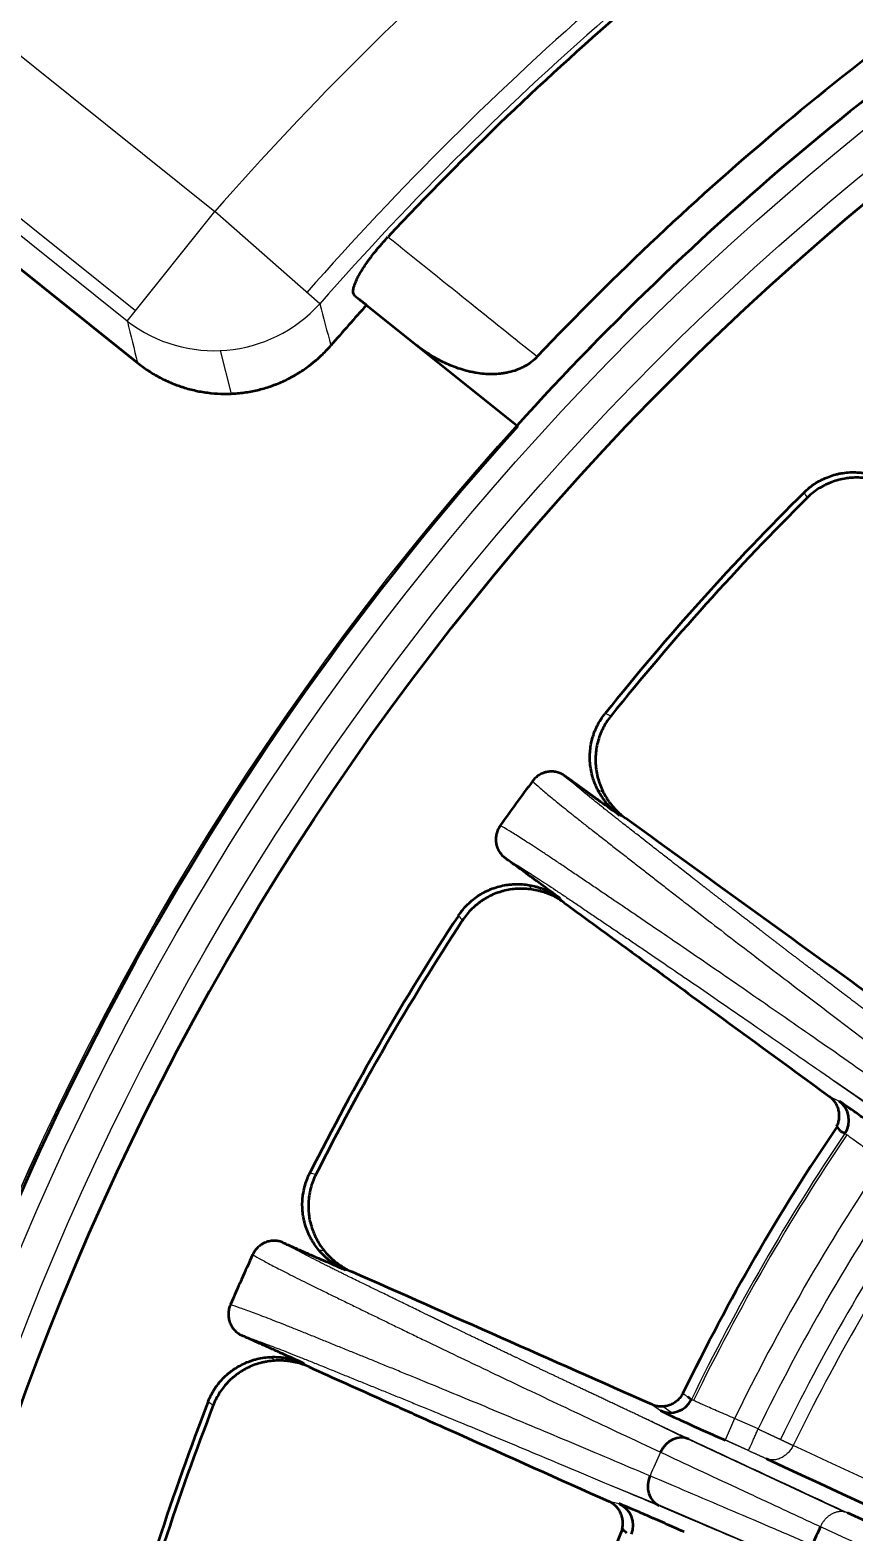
# Model space of a CAD drawing. Header units: millimetres. Extents: x 261 to 3841, y 268 to 4746.
# Drawn here: x 359.02 to 376.55, y 493.58 to 525.5 of the extents above; entities that cross this region are included whole.
import ezdxf
from ezdxf.lldxf.tags import DXFTag

# ---------------------------------------------------------------- set-up
doc = ezdxf.new("R2010")
doc.units = ezdxf.units.MM
doc.layers.add('20', color=7, linetype='Continuous', true_color=0xffffff)
doc.layers.add('dim', color=82, linetype='Continuous', lineweight=5)
doc.styles.add('TXT', font='txt.shx', dxfattribs={"bigfont": 'gbcbig.shx'})
tags = doc.linetypes.add('DASHED', pattern=[25.72, 12.86, -12.86]).pattern_tags.tags
tags[6:7] = [DXFTag(74, 4), DXFTag(75, 0), DXFTag(340, '0'), DXFTag(46, 0.0), DXFTag(50, 0.0), DXFTag(44, 0.0), DXFTag(45, 0.0)]
tags[4:5] = [DXFTag(74, 4), DXFTag(75, 0), DXFTag(340, '0'), DXFTag(46, 0.0), DXFTag(50, 0.0), DXFTag(44, 0.0), DXFTag(45, 0.0)]
doc.dimstyles.new('2-2', dxfattribs={"dimscale": 2, "dimtxt": 2.5, "dimasz": 2, "dimexe": 0.5, "dimexo": 0.5, "dimgap": 0.66, "dimtad": 0, "dimzin": 9, "dimdsep": 46, "dimtxsty": 'TXT', "dimblk": 'CLOSEDBLANK', "dimcen": 0.1, "dimclrd": 256, "dimclre": 256, "dimclrt": 7, "dimazin": 2, "dimtfac": 1, "dimtofl": 0, "dimtmove": 0, "dimatfit": 0, "dimldrblk": 'CLOSEDBLANK', "dimfxl": 0, "dimlwd": 0, "dimlwe": 0, "dimarcsym": 0})

# ---------------------------------------------------------------- blocks, each defined once
blk = doc.blocks.new('*D32')
at = {"layer": 'DEFPOINTS', "color": 0, "lineweight": 18, "transparency": 16777216}
for p in [(264.609, 628.483), (264.609, 608.346), (414.609, 446.191)]:
    blk.add_point(p, dxfattribs=at)
at = {"layer": 'dim', "lineweight": 0, "transparency": 16777216}
blk.add_line((264.609, 609.346), (264.609, 628.483), dxfattribs=at)
at = {"layer": 'dim', "color": 7, "lineweight": 18, "transparency": 16777216, "insert": (264.609, 634.9), "char_height": 5, "attachment_point": 5, "rotation": 90, "style": 'TXT'}
blk.add_mtext('150', dxfattribs=at)
blk = doc.blocks.new('_ClosedBlank')
at = {"color": 0, "linetype": 'ByBlock', "lineweight": -2}
for p, q in [((-1, 0.1667), (0, 0)), ((-1, 0.1667), (-1, -0.1667)), ((0, 0), (-1, -0.1667))]:
    blk.add_line(p, q, dxfattribs=at)
blk = doc.blocks.new('*D39')
at = {"layer": 'DEFPOINTS', "color": 0, "lineweight": 18, "transparency": 16777216}
for p in [(314.609, 628.483), (314.609, 547.264), (414.609, 446.191)]:
    blk.add_point(p, dxfattribs=at)
at = {"layer": 'dim', "lineweight": 0, "transparency": 16777216}
blk.add_line((314.609, 548.264), (314.609, 628.483), dxfattribs=at)
at = {"layer": 'dim', "color": 7, "lineweight": 18, "transparency": 16777216, "insert": (314.609, 634.483), "char_height": 5, "attachment_point": 5, "rotation": 90, "style": 'TXT'}
blk.add_mtext('100', dxfattribs=at)

msp = doc.modelspace()

# ---------------------------------------------------------------- linework, layer by layer
at = {"layer": '20', "color": 7, "linetype": 'Continuous', "lineweight": 13}
for p, q in [((352.677, 529.857), (362.953, 521.644)), ((361.266, 519.534), (350.99, 527.747)), ((361.09, 519.314), (350.814, 527.526)), ((361.09, 519.314), (362.953, 521.644)), ((365.183, 519.682), (362.953, 521.644)), ((363.066, 518.688), (363.302, 517.77)), ((370.582, 509.484), (370.307, 509.698)), ((371.095, 509.354), (371.215, 509.298)), ((369.622, 507.327), (369.712, 507.23)), ((376.118, 503.169), (376.99, 502.576)), ((376.228, 502.735), (376.036, 502.823)), ((364.622, 499.603), (364.308, 499.755)), ((365.151, 499.582), (365.279, 499.553)), ((364.133, 497.293), (364.241, 497.217)), ((372.258, 496.279), (372.43, 496.157)), ((372.661, 496.111), (372.479, 496.24)), ((372.948, 495.576), (371.999, 496.035)), ((374.008, 495.987), (373.804, 495.528)), ((374.508, 495.764), (374.008, 495.987)), ((372.962, 495.574), (376.342, 494.002)), ((374.306, 495.31), (373.806, 495.533)), ((374.299, 495.307), (373.808, 495.526)), ((371.35, 494.577), (372.326, 494.178)), ((371.548, 494.175), (371.342, 494.221)), ((375.767, 492.71), (372.337, 494.17))]:
    msp.add_line(p, q, dxfattribs=at)
at = {"layer": '20', "color": 7, "linetype": 'Continuous', "lineweight": 35}
for p, q in [((350.034, 527.434), (361.306, 518.426)), ((366.177, 519.654), (369.396, 517.081))]:
    msp.add_line(p, q, dxfattribs=at)
at = {"layer": '20', "color": 7, "linetype": 'DASHED', "lineweight": 13}
for radius in [60.992, 60.991]:
    msp.add_circle((414.609, 476.191), radius, dxfattribs=at)
at = {"layer": '20', "color": 7, "linetype": 'Continuous', "lineweight": 13}
for radius in [60.489, 59.774, 59.271]:
    msp.add_circle((414.609, 476.191), radius, dxfattribs=at)
at = {"layer": '20', "color": 7, "linetype": 'Continuous', "lineweight": 35}
msp.add_circle((414.609, 476.191), 59.271, dxfattribs=at)
at = {"layer": '20', "color": 7, "linetype": 'Continuous', "lineweight": 13}
for radius, start, end in [(68.807, 123.17213, 138.6543), (66.199, 123.17213, 138.6543), (65.836, 123.17213, 138.6543), (46.173, 145.9475, 154.0525), (46.123, 145.9455, 154.0545), (45.17, 145.9934, 154.0066), (44.622, 146.0179, 153.9821), (44.1, 146.0286, 153.9714), (43.799, 146.0338, 153.9662), (46.291, 155.6576, 156.3424)]:
    msp.add_arc((414.609, 476.191), radius, start, end, dxfattribs=at)
at = {"layer": '20', "color": 7, "linetype": 'Continuous', "lineweight": 35}
for radius, start, end in [(65.715, 124.35105, 136.88739), (60.981, 121.13995, 137.8746), (61.659, 123.18455, 136.59679), (65.074, 138.09467, 139.10381), (60.96, 137.8734, 165.07302), (55.582, 134.7401, 141.2599), (55.453, 134.774, 141.226), (55.927, 143.4049, 144.5952), (55.582, 146.7401, 153.2599), (55.453, 146.774, 153.226), (46.395, 145.9073, 154.0075), (55.927, 155.4047, 156.5951), (55.582, 158.7401, 165.2599), (55.453, 158.774, 165.226), (46.395, 157.9073, 166.0075), (42.541, 155.7107, 156.2895)]:
    msp.add_arc((414.609, 476.191), radius, start, end, dxfattribs=at)
at = {"layer": '20', "color": 7, "linetype": 'Continuous', "lineweight": 13}
msp.add_ellipse((362.953, 521.644), major_axis=(-2.916, -0.706), ratio=0.985585, start_param=0.666008, end_param=2.175569, dxfattribs=at)
at = {"layer": '20', "color": 7, "linetype": 'Continuous', "lineweight": 35}
for centre, major_axis, ratio, start_param, end_param in [((375.937, 502.326), (-0.209, -0.457), 0.998592, 1.406579, 2.94291), ((372.638, 496.613), (0.291, 0.41), 0.998592, 3.340335, 4.876604), ((372.831, 495.091), (-0.213, -0.455), 0.869513, 3.162797, 4.723083), ((372.608, 494.591), (0.196, 0.463), 0.869513, 1.56011, 3.120388), ((371.348, 493.715), (-0.11, -0.49), 0.998592, 1.406579, 2.94291)]:
    msp.add_ellipse(centre, major_axis=major_axis, ratio=ratio, start_param=start_param, end_param=end_param, dxfattribs=at)
for points, knots in [([(365.93, 519.851), (365.916, 519.862), (365.907, 519.877), (365.895, 519.916), (365.894, 519.94), (365.9, 519.997), (365.907, 520.03), (365.922, 520.078), (365.926, 520.088), (365.933, 520.109), (365.937, 520.119), (365.951, 520.152), (365.961, 520.176), (365.985, 520.226), (365.998, 520.252), (366.029, 520.308), (366.045, 520.337), (366.083, 520.4), (366.104, 520.433), (366.15, 520.502), (366.174, 520.539), (366.215, 520.596), (366.229, 520.616), (366.252, 520.646), (366.259, 520.656), (366.275, 520.677), (366.283, 520.687), (366.323, 520.74), (366.357, 520.783), (366.403, 520.838), (366.412, 520.85), (366.431, 520.872), (366.441, 520.884), (366.47, 520.918), (366.49, 520.941), (366.55, 521.01), (366.592, 521.057), (366.635, 521.103)], [0, 0, 0, 0, 0.125, 0.125, 0.25, 0.25, 0.375, 0.375, 0.40625, 0.40625, 0.4375, 0.4375, 0.5, 0.5, 0.5625, 0.5625, 0.625, 0.625, 0.6875, 0.6875, 0.75, 0.75, 0.78125, 0.78125, 0.796875, 0.796875, 0.8125, 0.8125, 0.875, 0.875, 0.890625, 0.890625, 0.90625, 0.90625, 0.9375, 0.9375, 1, 1, 1, 1]), ([(361.306, 518.426), (361.381, 518.366), (361.536, 518.254), (361.78, 518.11), (361.952, 518.029), (362.084, 517.975), (362.128, 517.958), (362.196, 517.934), (362.219, 517.926), (362.264, 517.911), (362.378, 517.875), (362.585, 517.822), (362.772, 517.794), (362.96, 517.774), (363.055, 517.768), (363.175, 517.767), (363.199, 517.767), (363.246, 517.768), (363.318, 517.77), (363.389, 517.775), (363.531, 517.787), (363.719, 517.813), (363.903, 517.856), (364.04, 517.896), (364.086, 517.91), (364.154, 517.933), (364.176, 517.941), (364.221, 517.958), (364.333, 518), (364.527, 518.089), (364.773, 518.23), (364.929, 518.34), (365.023, 518.414), (365.041, 518.429), (365.078, 518.459), (365.133, 518.505), (365.186, 518.554), (365.29, 518.652), (365.356, 518.722), (365.419, 518.794)], [0, 0, 0, 0, 0.0625, 0.125, 0.1875, 0.1875, 0.21875, 0.21875, 0.234375, 0.234375, 0.25, 0.3125, 0.375, 0.375, 0.4375, 0.4375, 0.453125, 0.453125, 0.46875, 0.5, 0.5, 0.5625, 0.625, 0.625, 0.65625, 0.65625, 0.671875, 0.671875, 0.6875, 0.75, 0.8125, 0.875, 0.875, 0.890625, 0.890625, 0.90625, 0.9375, 0.9375, 1, 1, 1, 1]), ([(369.811, 518.558), (369.771, 518.515), (369.727, 518.476), (369.634, 518.406), (369.585, 518.374), (369.521, 518.34), (369.508, 518.333), (369.481, 518.32), (369.468, 518.314), (369.428, 518.295), (369.4, 518.284), (369.318, 518.254), (369.262, 518.238), (369.176, 518.218), (369.148, 518.212), (369.09, 518.202), (369.06, 518.198), (368.973, 518.189), (368.915, 518.185), (368.74, 518.183), (368.624, 518.193), (368.48, 518.217), (368.451, 518.223), (368.393, 518.235), (368.365, 518.241), (368.28, 518.262), (368.224, 518.278), (368.058, 518.331), (367.951, 518.374), (367.793, 518.448), (367.741, 518.475), (367.638, 518.531), (367.587, 518.561), (367.439, 518.654), (367.343, 518.722), (367.252, 518.795)], [0, 0, 0, 0, 0.0625, 0.0625, 0.125, 0.125, 0.140625, 0.140625, 0.15625, 0.15625, 0.1875, 0.1875, 0.25, 0.25, 0.28125, 0.28125, 0.3125, 0.3125, 0.375, 0.375, 0.5, 0.5, 0.53125, 0.53125, 0.5625, 0.5625, 0.625, 0.625, 0.75, 0.75, 0.8125, 0.8125, 0.875, 0.875, 1, 1, 1, 1]), ([(375.485, 515.671), (375.56, 515.745), (375.642, 515.811), (375.82, 515.924), (375.913, 515.97), (376.058, 516.024), (376.107, 516.04), (376.183, 516.06), (376.208, 516.065), (376.259, 516.076), (376.285, 516.08), (376.412, 516.099), (376.514, 516.104), (376.641, 516.097), (376.667, 516.095), (376.717, 516.09), (376.743, 516.086), (376.819, 516.074), (376.869, 516.064), (377.015, 516.026), (377.109, 515.991), (377.223, 515.936), (377.246, 515.924), (377.29, 515.9), (377.312, 515.887), (377.376, 515.847), (377.418, 515.819), (377.537, 515.729), (377.611, 515.661), (377.679, 515.585)], [0, 0, 0, 0, 0.125, 0.125, 0.25, 0.25, 0.3125, 0.3125, 0.34375, 0.34375, 0.375, 0.375, 0.5, 0.5, 0.53125, 0.53125, 0.5625, 0.5625, 0.625, 0.625, 0.75, 0.75, 0.78125, 0.78125, 0.8125, 0.8125, 0.875, 0.875, 1, 1, 1, 1]), ([(377.746, 515.472), (377.679, 515.548), (377.605, 515.616), (377.485, 515.706), (377.443, 515.735), (377.378, 515.774), (377.356, 515.787), (377.312, 515.811), (377.289, 515.823), (377.176, 515.878), (377.081, 515.913), (376.959, 515.945), (376.934, 515.95), (376.884, 515.961), (376.858, 515.965), (376.783, 515.977), (376.681, 515.988), (376.579, 515.988), (376.502, 515.984), (376.477, 515.982), (376.425, 515.977), (376.4, 515.974), (376.272, 515.954), (376.172, 515.928), (376.051, 515.883), (376.027, 515.873), (375.979, 515.852), (375.955, 515.841), (375.885, 515.806), (375.839, 515.78), (375.708, 515.696), (375.627, 515.631), (375.552, 515.556)], [0, 0, 0, 0, 0.125, 0.125, 0.1875, 0.1875, 0.21875, 0.21875, 0.25, 0.25, 0.375, 0.375, 0.40625, 0.40625, 0.4375, 0.4375, 0.5, 0.5625, 0.5625, 0.59375, 0.59375, 0.625, 0.625, 0.75, 0.75, 0.78125, 0.78125, 0.8125, 0.8125, 0.875, 0.875, 1, 1, 1, 1]), ([(371.569, 508.8), (371.487, 508.859), (371.412, 508.926), (371.309, 509.035), (371.277, 509.074), (371.231, 509.134), (371.216, 509.154), (371.187, 509.196), (371.173, 509.217), (371.106, 509.324), (371.062, 509.414), (371.017, 509.533), (371.009, 509.557), (370.993, 509.606), (370.986, 509.63), (370.966, 509.704), (370.945, 509.804), (370.934, 509.906), (370.93, 509.982), (370.929, 510.008), (370.929, 510.06), (370.929, 510.086), (370.935, 510.215), (370.95, 510.317), (370.983, 510.442), (370.99, 510.467), (371.006, 510.517), (371.014, 510.542), (371.042, 510.616), (371.063, 510.663), (371.133, 510.803), (371.189, 510.891), (371.255, 510.973)], [0, 0, 0, 0, 0.125, 0.125, 0.1875, 0.1875, 0.21875, 0.21875, 0.25, 0.25, 0.375, 0.375, 0.40625, 0.40625, 0.4375, 0.4375, 0.5, 0.5625, 0.5625, 0.59375, 0.59375, 0.625, 0.625, 0.75, 0.75, 0.78125, 0.78125, 0.8125, 0.8125, 0.875, 0.875, 1, 1, 1, 1]), ([(371.376, 510.918), (371.31, 510.836), (371.253, 510.748), (371.182, 510.606), (371.162, 510.558), (371.125, 510.461), (371.094, 510.363), (371.073, 510.261), (371.062, 510.184), (371.058, 510.158), (371.053, 510.107), (371.052, 510.081), (371.046, 509.952), (371.052, 509.851), (371.072, 509.725), (371.076, 509.699), (371.087, 509.649), (371.093, 509.624), (371.113, 509.55), (371.128, 509.502), (371.181, 509.36), (371.226, 509.27), (371.293, 509.162), (371.307, 509.141), (371.335, 509.099), (371.35, 509.079), (371.396, 509.019), (371.429, 508.98), (371.531, 508.871), (371.607, 508.804), (371.689, 508.745)], [0, 0, 0, 0, 0.125, 0.125, 0.1875, 0.1875, 0.25, 0.3125, 0.3125, 0.34375, 0.34375, 0.375, 0.375, 0.5, 0.5, 0.53125, 0.53125, 0.5625, 0.5625, 0.625, 0.625, 0.75, 0.75, 0.78125, 0.78125, 0.8125, 0.8125, 0.875, 0.875, 1, 1, 1, 1]), ([(370.395, 509.648), (370.369, 509.666), (370.342, 509.682), (370.299, 509.702), (370.284, 509.708), (370.254, 509.718), (370.223, 509.727), (370.192, 509.732), (370.161, 509.736), (370.145, 509.738), (370.096, 509.739), (370.064, 509.737), (370.017, 509.729), (370.001, 509.726), (369.977, 509.72), (369.97, 509.718), (369.954, 509.713), (369.946, 509.71), (369.908, 509.696), (369.879, 509.682), (369.837, 509.656), (369.823, 509.647), (369.797, 509.627), (369.784, 509.616), (369.748, 509.583), (369.726, 509.559), (369.706, 509.532)], [0, 0, 0, 0, 0.125, 0.125, 0.1875, 0.1875, 0.25, 0.3125, 0.3125, 0.375, 0.375, 0.5, 0.5, 0.5625, 0.5625, 0.59375, 0.59375, 0.625, 0.625, 0.75, 0.75, 0.8125, 0.8125, 0.875, 0.875, 1, 1, 1, 1]), ([(369.023, 508.592), (369.014, 508.578), (369.005, 508.564), (368.988, 508.536), (368.981, 508.521), (368.96, 508.476), (368.95, 508.445), (368.938, 508.397), (368.935, 508.381), (368.931, 508.349), (368.929, 508.332), (368.927, 508.283), (368.929, 508.251), (368.937, 508.204), (368.94, 508.188), (368.948, 508.156), (368.952, 508.141), (368.969, 508.096), (368.982, 508.067), (369.007, 508.027), (369.016, 508.013), (369.035, 507.988), (369.045, 507.976), (369.077, 507.941), (369.1, 507.92), (369.126, 507.901)], [0, 0, 0, 0, 0.0625, 0.0625, 0.125, 0.125, 0.25, 0.25, 0.3125, 0.3125, 0.375, 0.375, 0.5, 0.5, 0.5625, 0.5625, 0.625, 0.625, 0.75, 0.75, 0.8125, 0.8125, 0.875, 0.875, 1, 1, 1, 1]), ([(369.885, 507.347), (369.843, 507.377), (369.759, 507.439), (369.633, 507.531), (369.507, 507.623), (369.38, 507.716), (369.253, 507.808), (369.169, 507.87), (369.126, 507.901)], [0, 0, 0, 0, 0.165481, 0.331437, 0.497866, 0.66477, 0.832148, 1, 1, 1, 1]), ([(368.131, 506.674), (368.189, 506.762), (368.256, 506.843), (368.406, 506.991), (368.488, 507.056), (368.618, 507.139), (368.664, 507.164), (368.733, 507.199), (368.757, 507.21), (368.805, 507.231), (368.829, 507.241), (368.949, 507.286), (369.048, 507.312), (369.174, 507.331), (369.199, 507.334), (369.25, 507.34), (369.276, 507.342), (369.352, 507.346), (369.403, 507.346), (369.554, 507.339), (369.654, 507.325), (369.777, 507.294), (369.801, 507.288), (369.85, 507.273), (369.874, 507.265), (369.945, 507.24), (369.991, 507.221), (370.127, 507.157), (370.213, 507.106), (370.295, 507.046)], [0, 0, 0, 0, 0.125, 0.125, 0.25, 0.25, 0.3125, 0.3125, 0.34375, 0.34375, 0.375, 0.375, 0.5, 0.5, 0.53125, 0.53125, 0.5625, 0.5625, 0.625, 0.625, 0.75, 0.75, 0.78125, 0.78125, 0.8125, 0.8125, 0.875, 0.875, 1, 1, 1, 1]), ([(370.385, 506.95), (370.303, 507.01), (370.216, 507.061), (370.08, 507.124), (370.034, 507.143), (369.962, 507.169), (369.938, 507.177), (369.889, 507.191), (369.865, 507.198), (369.742, 507.228), (369.643, 507.242), (369.516, 507.248), (369.49, 507.249), (369.439, 507.248), (369.414, 507.248), (369.337, 507.243), (369.236, 507.232), (369.136, 507.211), (369.062, 507.192), (369.037, 507.185), (368.988, 507.169), (368.963, 507.16), (368.842, 507.115), (368.75, 507.068), (368.641, 506.999), (368.619, 506.984), (368.577, 506.954), (368.556, 506.938), (368.495, 506.889), (368.456, 506.854), (368.345, 506.745), (368.279, 506.664), (368.221, 506.576)], [0, 0, 0, 0, 0.125, 0.125, 0.1875, 0.1875, 0.21875, 0.21875, 0.25, 0.25, 0.375, 0.375, 0.40625, 0.40625, 0.4375, 0.4375, 0.5, 0.5625, 0.5625, 0.59375, 0.59375, 0.625, 0.625, 0.75, 0.75, 0.78125, 0.78125, 0.8125, 0.8125, 0.875, 0.875, 1, 1, 1, 1]), ([(370.385, 506.95), (370.85, 506.61), (371.434, 506.183), (372.021, 505.754), (372.255, 505.583), (372.373, 505.497), (372.726, 505.239), (372.961, 505.067), (374.139, 504.207), (375.084, 503.517), (376.032, 502.825)], [0, 0, 0, 0, 0.25, 0.3125, 0.3125, 0.375, 0.375, 0.5, 0.5, 1, 1, 1, 1]), ([(376.183, 502.199), (376.19, 502.212), (376.196, 502.225), (376.206, 502.253), (376.211, 502.267), (376.223, 502.309), (376.229, 502.338), (376.234, 502.382), (376.235, 502.397), (376.236, 502.426), (376.235, 502.441), (376.232, 502.484), (376.228, 502.513), (376.218, 502.556), (376.213, 502.57), (376.204, 502.598), (376.199, 502.611), (376.181, 502.651), (376.167, 502.676), (376.143, 502.712), (376.135, 502.724), (376.116, 502.747), (376.107, 502.758), (376.077, 502.789), (376.055, 502.808), (376.032, 502.825)], [0, 0, 0, 0, 0.0625, 0.0625, 0.125, 0.125, 0.25, 0.25, 0.3125, 0.3125, 0.375, 0.375, 0.5, 0.5, 0.5625, 0.5625, 0.625, 0.625, 0.75, 0.75, 0.8125, 0.8125, 0.875, 0.875, 1, 1, 1, 1]), ([(377.459, 501.86), (377.332, 501.953), (377.089, 502.128), (376.75, 502.372), (376.478, 502.566), (376.293, 502.695), (376.24, 502.729), (376.232, 502.733)], [0, 0, 0, 0, 0.199973, 0.39998, 0.599987, 0.799993, 1, 1, 1, 1]), ([(365.73, 499.139), (365.637, 499.18), (365.55, 499.229), (365.427, 499.315), (365.387, 499.346), (365.329, 499.395), (365.31, 499.412), (365.274, 499.447), (365.256, 499.465), (365.168, 499.556), (365.106, 499.635), (365.037, 499.741), (365.024, 499.763), (364.999, 499.807), (364.987, 499.83), (364.952, 499.898), (364.911, 499.991), (364.879, 500.088), (364.859, 500.163), (364.852, 500.187), (364.841, 500.238), (364.836, 500.263), (364.815, 500.391), (364.809, 500.494), (364.815, 500.624), (364.817, 500.65), (364.822, 500.701), (364.825, 500.728), (364.837, 500.805), (364.847, 500.856), (364.887, 501.007), (364.923, 501.105), (364.971, 501.199)], [0, 0, 0, 0, 0.125, 0.125, 0.1875, 0.1875, 0.21875, 0.21875, 0.25, 0.25, 0.375, 0.375, 0.40625, 0.40625, 0.4375, 0.4375, 0.5, 0.5625, 0.5625, 0.59375, 0.59375, 0.625, 0.625, 0.75, 0.75, 0.78125, 0.78125, 0.8125, 0.8125, 0.875, 0.875, 1, 1, 1, 1]), ([(365.1, 501.171), (365.053, 501.076), (365.016, 500.978), (364.976, 500.825), (364.965, 500.774), (364.95, 500.672), (364.94, 500.569), (364.941, 500.465), (364.946, 500.388), (364.948, 500.362), (364.954, 500.31), (364.957, 500.284), (364.978, 500.157), (365.005, 500.059), (365.051, 499.94), (365.061, 499.916), (365.081, 499.87), (365.093, 499.846), (365.127, 499.778), (365.152, 499.734), (365.234, 499.606), (365.296, 499.527), (365.384, 499.436), (365.402, 499.418), (365.439, 499.383), (365.458, 499.366), (365.515, 499.317), (365.555, 499.286), (365.678, 499.2), (365.766, 499.151), (365.858, 499.11)], [0, 0, 0, 0, 0.125, 0.125, 0.1875, 0.1875, 0.25, 0.3125, 0.3125, 0.34375, 0.34375, 0.375, 0.375, 0.5, 0.5, 0.53125, 0.53125, 0.5625, 0.5625, 0.625, 0.625, 0.75, 0.75, 0.78125, 0.78125, 0.8125, 0.8125, 0.875, 0.875, 1, 1, 1, 1]), ([(364.405, 499.724), (364.376, 499.737), (364.346, 499.747), (364.3, 499.757), (364.284, 499.76), (364.252, 499.763), (364.221, 499.766), (364.189, 499.765), (364.157, 499.762), (364.142, 499.76), (364.094, 499.752), (364.063, 499.743), (364.018, 499.725), (364.004, 499.719), (363.982, 499.708), (363.975, 499.704), (363.96, 499.696), (363.953, 499.692), (363.919, 499.67), (363.893, 499.65), (363.858, 499.616), (363.846, 499.604), (363.825, 499.579), (363.814, 499.567), (363.786, 499.527), (363.769, 499.498), (363.755, 499.468)], [0, 0, 0, 0, 0.125, 0.125, 0.1875, 0.1875, 0.25, 0.3125, 0.3125, 0.375, 0.375, 0.5, 0.5, 0.5625, 0.5625, 0.59375, 0.59375, 0.625, 0.625, 0.75, 0.75, 0.8125, 0.8125, 0.875, 0.875, 1, 1, 1, 1]), ([(363.283, 498.406), (363.276, 498.391), (363.27, 498.376), (363.26, 498.344), (363.256, 498.328), (363.245, 498.279), (363.241, 498.247), (363.24, 498.198), (363.241, 498.182), (363.243, 498.149), (363.245, 498.133), (363.253, 498.084), (363.262, 498.053), (363.279, 498.008), (363.285, 497.993), (363.299, 497.964), (363.307, 497.95), (363.333, 497.91), (363.352, 497.885), (363.385, 497.85), (363.396, 497.839), (363.42, 497.818), (363.432, 497.808), (363.471, 497.781), (363.498, 497.765), (363.527, 497.752)], [0, 0, 0, 0, 0.0625, 0.0625, 0.125, 0.125, 0.25, 0.25, 0.3125, 0.3125, 0.375, 0.375, 0.5, 0.5, 0.5625, 0.5625, 0.625, 0.625, 0.75, 0.75, 0.8125, 0.8125, 0.875, 0.875, 1, 1, 1, 1]), ([(362.809, 496.345), (362.848, 496.443), (362.896, 496.536), (363.012, 496.712), (363.078, 496.792), (363.189, 496.901), (363.228, 496.935), (363.289, 496.984), (363.31, 496.999), (363.352, 497.029), (363.373, 497.044), (363.482, 497.113), (363.573, 497.159), (363.692, 497.204), (363.716, 497.213), (363.765, 497.229), (363.79, 497.236), (363.864, 497.256), (363.913, 497.267), (364.063, 497.291), (364.163, 497.298), (364.289, 497.293), (364.315, 497.292), (364.365, 497.288), (364.39, 497.285), (364.465, 497.275), (364.515, 497.266), (364.661, 497.232), (364.756, 497.2), (364.848, 497.159)], [0, 0, 0, 0, 0.125, 0.125, 0.25, 0.25, 0.3125, 0.3125, 0.34375, 0.34375, 0.375, 0.375, 0.5, 0.5, 0.53125, 0.53125, 0.5625, 0.5625, 0.625, 0.625, 0.75, 0.75, 0.78125, 0.78125, 0.8125, 0.8125, 0.875, 0.875, 1, 1, 1, 1]), ([(364.956, 497.083), (364.863, 497.124), (364.768, 497.156), (364.622, 497.19), (364.572, 497.199), (364.497, 497.209), (364.472, 497.212), (364.421, 497.216), (364.396, 497.217), (364.27, 497.222), (364.169, 497.215), (364.044, 497.194), (364.019, 497.189), (363.969, 497.178), (363.944, 497.172), (363.87, 497.152), (363.773, 497.121), (363.68, 497.079), (363.611, 497.045), (363.589, 497.032), (363.544, 497.007), (363.522, 496.993), (363.413, 496.923), (363.332, 496.859), (363.24, 496.768), (363.222, 496.749), (363.187, 496.711), (363.17, 496.691), (363.12, 496.63), (363.089, 496.588), (363.003, 496.458), (362.955, 496.366), (362.917, 496.267)], [0, 0, 0, 0, 0.125, 0.125, 0.1875, 0.1875, 0.21875, 0.21875, 0.25, 0.25, 0.375, 0.375, 0.40625, 0.40625, 0.4375, 0.4375, 0.5, 0.5625, 0.5625, 0.59375, 0.59375, 0.625, 0.625, 0.75, 0.75, 0.78125, 0.78125, 0.8125, 0.8125, 0.875, 0.875, 1, 1, 1, 1]), ([(364.956, 497.083), (365.482, 496.847), (366.142, 496.551), (366.805, 496.254), (367.07, 496.135), (367.203, 496.075), (367.601, 495.896), (367.867, 495.777), (369.198, 495.18), (370.266, 494.702), (371.337, 494.222)], [0, 0, 0, 0, 0.25, 0.3125, 0.3125, 0.375, 0.375, 0.5, 0.5, 1, 1, 1, 1]), ([(372.906, 496.523), (372.899, 496.509), (372.891, 496.495), (372.875, 496.467), (372.865, 496.454), (372.836, 496.415), (372.814, 496.391), (372.779, 496.359), (372.766, 496.348), (372.74, 496.329), (372.727, 496.32), (372.685, 496.295), (372.657, 496.281), (372.611, 496.265), (372.596, 496.26), (372.565, 496.252), (372.549, 496.248), (372.502, 496.241), (372.471, 496.239), (372.423, 496.24), (372.407, 496.242), (372.375, 496.246), (372.36, 496.248), (372.313, 496.259), (372.283, 496.269), (372.254, 496.282)], [0, 0, 0, 0, 0.0625, 0.0625, 0.125, 0.125, 0.25, 0.25, 0.3125, 0.3125, 0.375, 0.375, 0.5, 0.5, 0.5625, 0.5625, 0.625, 0.625, 0.75, 0.75, 0.8125, 0.8125, 0.875, 0.875, 1, 1, 1, 1]), ([(372.434, 496.154), (372.441, 496.149), (372.497, 496.121), (372.701, 496.025), (373.005, 495.886), (373.386, 495.714), (373.659, 495.592), (373.804, 495.528)], [0, 0, 0, 0, 0.200008, 0.400015, 0.600023, 0.80003, 1, 1, 1, 1]), ([(371.615, 493.641), (371.619, 493.655), (371.622, 493.67), (371.627, 493.699), (371.629, 493.714), (371.632, 493.758), (371.631, 493.787), (371.627, 493.831), (371.625, 493.845), (371.62, 493.874), (371.616, 493.888), (371.604, 493.931), (371.594, 493.958), (371.575, 493.997), (371.568, 494.01), (371.553, 494.035), (371.545, 494.048), (371.528, 494.071), (371.519, 494.083), (371.5, 494.105), (371.49, 494.115), (371.459, 494.146), (371.437, 494.164), (371.401, 494.188), (371.389, 494.196), (371.363, 494.21), (371.35, 494.216), (371.337, 494.222)], [0, 0, 0, 0, 0.0625, 0.0625, 0.125, 0.125, 0.25, 0.25, 0.3125, 0.3125, 0.375, 0.375, 0.5, 0.5, 0.5625, 0.5625, 0.625, 0.625, 0.6875, 0.6875, 0.75, 0.75, 0.875, 0.875, 0.9375, 0.9375, 1, 1, 1, 1]), ([(372.934, 493.575), (372.79, 493.64), (372.516, 493.761), (372.134, 493.929), (371.827, 494.062), (371.619, 494.149), (371.561, 494.172), (371.553, 494.174)], [0, 0, 0, 0, 0.199973, 0.39998, 0.599987, 0.799993, 1, 1, 1, 1])]:
    msp.add_open_spline(points, degree=3, knots=knots, dxfattribs=at)
at = {"layer": '20', "color": 7, "linetype": 'Continuous', "lineweight": 13}
for points, knots in [([(366.639, 521.1), (367.197, 520.653), (367.755, 520.206), (368.811, 519.36), (369.309, 518.96), (369.807, 518.561)], [0, 0, 0, 0, 0.528332, 0.528332, 1, 1, 1, 1]), ([(369.706, 509.532), (369.756, 509.488), (369.811, 509.439), (369.936, 509.332), (370.007, 509.272), (370.128, 509.172), (370.17, 509.137), (370.261, 509.063), (370.31, 509.024), (370.413, 508.941), (370.467, 508.897), (370.582, 508.806), (370.642, 508.758), (370.769, 508.657), (370.835, 508.605), (370.972, 508.498), (371.043, 508.443), (371.187, 508.33), (371.261, 508.272), (371.41, 508.156), (371.485, 508.098), (371.635, 507.981), (371.71, 507.922), (371.822, 507.835), (371.859, 507.806), (371.932, 507.749), (371.969, 507.72), (372.079, 507.634), (372.152, 507.577), (372.3, 507.462), (372.375, 507.403), (372.528, 507.284), (372.606, 507.224), (372.766, 507.1), (372.847, 507.037), (373.096, 506.844), (373.268, 506.711), (373.625, 506.436), (373.81, 506.294), (374.192, 506.001), (374.389, 505.851), (374.794, 505.541), (375.003, 505.382), (375.432, 505.055), (375.654, 504.886), (376.336, 504.368), (376.816, 504.005), (377.321, 503.623)], [0, 0, 0, 0, 0.0625, 0.0625, 0.125, 0.125, 0.15625, 0.15625, 0.1875, 0.1875, 0.21875, 0.21875, 0.25, 0.25, 0.28125, 0.28125, 0.3125, 0.3125, 0.34375, 0.34375, 0.375, 0.375, 0.40625, 0.40625, 0.421875, 0.421875, 0.4375, 0.4375, 0.46875, 0.46875, 0.5, 0.5, 0.53125, 0.53125, 0.5625, 0.5625, 0.625, 0.625, 0.6875, 0.6875, 0.75, 0.75, 0.8125, 0.8125, 0.875, 0.875, 1, 1, 1, 1]), ([(377.965, 503.774), (377.932, 503.798), (377.867, 503.848), (377.769, 503.922), (377.671, 503.995), (377.575, 504.068), (377.48, 504.14), (377.387, 504.211), (377.295, 504.28), (377.204, 504.349), (377.115, 504.416), (377.028, 504.482), (376.941, 504.548), (376.856, 504.612), (376.773, 504.676), (376.69, 504.738), (376.609, 504.8), (376.53, 504.86), (376.451, 504.92), (376.374, 504.978), (376.298, 505.036), (376.224, 505.093), (376.15, 505.148), (376.078, 505.203), (376.007, 505.257), (375.937, 505.311), (375.869, 505.363), (375.801, 505.414), (375.735, 505.465), (375.669, 505.515), (375.605, 505.564), (375.542, 505.612), (375.48, 505.659), (375.419, 505.706), (375.359, 505.752), (375.3, 505.797), (375.242, 505.841), (375.185, 505.885), (375.129, 505.927), (375.074, 505.969), (375.02, 506.011), (374.967, 506.051), (374.915, 506.091), (374.863, 506.13), (374.813, 506.169), (374.764, 506.207), (374.715, 506.244), (374.668, 506.28), (374.621, 506.316), (374.576, 506.351), (374.531, 506.385), (374.487, 506.419), (374.444, 506.452), (374.401, 506.485), (374.36, 506.517), (374.319, 506.548), (374.279, 506.579), (374.24, 506.609), (374.202, 506.638), (374.165, 506.667), (374.128, 506.695), (374.092, 506.722), (374.057, 506.749), (374.023, 506.776), (373.99, 506.802), (373.957, 506.827), (373.925, 506.852), (373.893, 506.876), (373.863, 506.9), (373.833, 506.923), (373.804, 506.945), (373.775, 506.967), (373.747, 506.989), (373.72, 507.01), (373.694, 507.03), (373.668, 507.05), (373.643, 507.07), (373.618, 507.089), (373.594, 507.107), (373.571, 507.125), (373.549, 507.142), (373.527, 507.159), (373.506, 507.176), (373.485, 507.192), (373.465, 507.207), (373.445, 507.222), (373.427, 507.237), (373.408, 507.251), (373.391, 507.265), (373.374, 507.278), (373.357, 507.291), (373.341, 507.303), (373.326, 507.315), (373.311, 507.326), (373.297, 507.337), (373.284, 507.348), (373.271, 507.358), (373.258, 507.368), (373.246, 507.377), (373.235, 507.386), (373.224, 507.394), (373.214, 507.402), (373.204, 507.41), (373.195, 507.417), (373.186, 507.423), (373.178, 507.43), (373.171, 507.436), (373.164, 507.441), (373.157, 507.446), (373.151, 507.451), (373.146, 507.455), (373.141, 507.459), (373.137, 507.462), (373.133, 507.465), (373.129, 507.468), (373.126, 507.47), (373.124, 507.472), (373.122, 507.473), (373.121, 507.474), (373.12, 507.475), (373.06, 507.522), (372.959, 507.6), (372.833, 507.699), (372.72, 507.787), (372.613, 507.871), (372.504, 507.956), (372.421, 508.021), (372.333, 508.089), (372.216, 508.18), (372.046, 508.312), (371.833, 508.479), (371.661, 508.613), (371.541, 508.708), (371.477, 508.758), (371.407, 508.813), (371.333, 508.872), (371.254, 508.934), (371.143, 509.023), (370.998, 509.139), (370.86, 509.251), (370.755, 509.338), (370.685, 509.396), (370.631, 509.443), (370.595, 509.474), (370.571, 509.494), (370.556, 509.507), (370.541, 509.52), (370.526, 509.532), (370.512, 509.544), (370.498, 509.557), (370.484, 509.569), (370.471, 509.58), (370.458, 509.592), (370.445, 509.604), (370.432, 509.615), (370.419, 509.626), (370.407, 509.637), (370.399, 509.644), (370.395, 509.648)], [0, 0, 0, 0, 0.008025, 0.016323, 0.024551, 0.032708, 0.040794, 0.04881, 0.056756, 0.064631, 0.072435, 0.080168, 0.087831, 0.095424, 0.102945, 0.110397, 0.117777, 0.125087, 0.132327, 0.139496, 0.146594, 0.153621, 0.160578, 0.167465, 0.174281, 0.181026, 0.187701, 0.194305, 0.200839, 0.207303, 0.213696, 0.220018, 0.22627, 0.232451, 0.238562, 0.244602, 0.250572, 0.256471, 0.262299, 0.268057, 0.273744, 0.27936, 0.284905, 0.29038, 0.295784, 0.301118, 0.306381, 0.311573, 0.316695, 0.321745, 0.326726, 0.331635, 0.336474, 0.341242, 0.34594, 0.350567, 0.355123, 0.359609, 0.364024, 0.368369, 0.372643, 0.376846, 0.380978, 0.38504, 0.389031, 0.392952, 0.396802, 0.400581, 0.40429, 0.407928, 0.411496, 0.414992, 0.418419, 0.421774, 0.425059, 0.428273, 0.431417, 0.43449, 0.437493, 0.440424, 0.443286, 0.446076, 0.448796, 0.451445, 0.454024, 0.456532, 0.45897, 0.461336, 0.463633, 0.465858, 0.468013, 0.470097, 0.472111, 0.474054, 0.475926, 0.477728, 0.479459, 0.48112, 0.48271, 0.484229, 0.485677, 0.487055, 0.488363, 0.4896, 0.490766, 0.491861, 0.492886, 0.49384, 0.494724, 0.495537, 0.496279, 0.496951, 0.497552, 0.498083, 0.498542, 0.498932, 0.49925, 0.499498, 0.499675, 0.499782, 0.499818, 0.524255, 0.542144, 0.553472, 0.572372, 0.587631, 0.599244, 0.607211, 0.624258, 0.647832, 0.677917, 0.71449, 0.723377, 0.733465, 0.744755, 0.757245, 0.770937, 0.78583, 0.818363, 0.857156, 0.879587, 0.898963, 0.915282, 0.928542, 0.933644, 0.938746, 0.943849, 0.948952, 0.954055, 0.959159, 0.964263, 0.969367, 0.974472, 0.979577, 0.984682, 0.989788, 0.994894, 1, 1, 1, 1]), ([(376.996, 503.176), (376.477, 503.538), (375.983, 503.883), (375.279, 504.371), (375.051, 504.53), (374.607, 504.837), (374.391, 504.986), (373.971, 505.276), (373.767, 505.417), (373.371, 505.69), (373.179, 505.821), (372.807, 506.076), (372.627, 506.199), (372.367, 506.376), (372.282, 506.434), (372.115, 506.547), (372.033, 506.603), (371.912, 506.685), (371.873, 506.711), (371.794, 506.765), (371.755, 506.791), (371.638, 506.87), (371.561, 506.922), (371.407, 507.026), (371.33, 507.078), (371.173, 507.184), (371.095, 507.237), (370.937, 507.344), (370.858, 507.397), (370.702, 507.503), (370.624, 507.555), (370.472, 507.658), (370.398, 507.708), (370.253, 507.805), (370.183, 507.852), (370.049, 507.941), (369.985, 507.984), (369.862, 508.065), (369.804, 508.103), (369.693, 508.175), (369.641, 508.209), (369.542, 508.273), (369.496, 508.302), (369.363, 508.386), (369.285, 508.435), (369.144, 508.521), (369.081, 508.559), (369.023, 508.592)], [0, 0, 0, 0, 0.125, 0.125, 0.1875, 0.1875, 0.25, 0.25, 0.3125, 0.3125, 0.375, 0.375, 0.4375, 0.4375, 0.46875, 0.46875, 0.5, 0.5, 0.515625, 0.515625, 0.53125, 0.53125, 0.5625, 0.5625, 0.59375, 0.59375, 0.625, 0.625, 0.65625, 0.65625, 0.6875, 0.6875, 0.71875, 0.71875, 0.75, 0.75, 0.78125, 0.78125, 0.8125, 0.8125, 0.84375, 0.84375, 0.875, 0.875, 0.9375, 0.9375, 1, 1, 1, 1]), ([(371.684, 508.747), (371.654, 508.761), (371.624, 508.775), (371.587, 508.792), (371.58, 508.795), (371.574, 508.798)], [0, 0, 0, 0, 0.823013, 0.823013, 1, 1, 1, 1]), ([(369.126, 507.901), (369.183, 507.868), (369.245, 507.831), (369.384, 507.747), (369.461, 507.699), (369.635, 507.589), (369.731, 507.527), (369.894, 507.421), (369.951, 507.383), (370.072, 507.304), (370.135, 507.262), (370.267, 507.174), (370.336, 507.128), (370.479, 507.032), (370.553, 506.982), (370.704, 506.881), (370.781, 506.828), (370.937, 506.723), (371.016, 506.67), (371.174, 506.563), (371.253, 506.509), (371.411, 506.403), (371.489, 506.35), (371.644, 506.245), (371.721, 506.193), (371.876, 506.088), (371.954, 506.035), (372.114, 505.927), (372.196, 505.872), (372.362, 505.759), (372.446, 505.701), (372.705, 505.525), (372.884, 505.403), (373.254, 505.15), (373.445, 505.018), (373.84, 504.747), (374.043, 504.607), (374.462, 504.318), (374.677, 504.169), (375.119, 503.863), (375.346, 503.705), (376.045, 503.22), (376.536, 502.878), (377.052, 502.517)], [0, 0, 0, 0, 0.062521, 0.062521, 0.125043, 0.125043, 0.187564, 0.187564, 0.218825, 0.218825, 0.250086, 0.250086, 0.281347, 0.281347, 0.312607, 0.312607, 0.343868, 0.343868, 0.375129, 0.375129, 0.40639, 0.40639, 0.43765, 0.43765, 0.468911, 0.468911, 0.500172, 0.500172, 0.531433, 0.531433, 0.562693, 0.562693, 0.625215, 0.625215, 0.687736, 0.687736, 0.750258, 0.750258, 0.812779, 0.812779, 0.875301, 0.875301, 1, 1, 1, 1]), ([(370.299, 507.043), (370.306, 507.035), (370.313, 507.027), (370.34, 506.998), (370.361, 506.975), (370.381, 506.953)], [0, 0, 0, 0, 0.257497, 0.257497, 1, 1, 1, 1]), ([(376.357, 502.043), (376.362, 502.041), (376.368, 502.037), (376.39, 502.023), (376.407, 502.011), (376.451, 501.98), (376.477, 501.962), (376.537, 501.918), (376.571, 501.894), (376.645, 501.839), (376.686, 501.81), (376.772, 501.746), (376.818, 501.712), (376.913, 501.642), (376.962, 501.605), (377.062, 501.53), (377.113, 501.492), (377.164, 501.453)], [0, 0, 0, 0, 0.089044, 0.089044, 0.219181, 0.219181, 0.349317, 0.349317, 0.479454, 0.479454, 0.60959, 0.60959, 0.739727, 0.739727, 0.869863, 0.869863, 1, 1, 1, 1]), ([(373.03, 495.552), (372.994, 495.569), (372.919, 495.604), (372.808, 495.656), (372.697, 495.708), (372.588, 495.759), (372.48, 495.81), (372.374, 495.859), (372.27, 495.908), (372.167, 495.957), (372.066, 496.004), (371.967, 496.051), (371.869, 496.097), (371.772, 496.142), (371.677, 496.187), (371.584, 496.231), (371.492, 496.274), (371.401, 496.317), (371.312, 496.358), (371.224, 496.4), (371.138, 496.44), (371.053, 496.48), (370.97, 496.52), (370.888, 496.558), (370.807, 496.597), (370.728, 496.634), (370.65, 496.671), (370.573, 496.707), (370.498, 496.743), (370.423, 496.778), (370.35, 496.813), (370.279, 496.847), (370.208, 496.88), (370.139, 496.913), (370.07, 496.945), (370.003, 496.977), (369.937, 497.008), (369.873, 497.039), (369.809, 497.069), (369.746, 497.099), (369.685, 497.128), (369.625, 497.157), (369.565, 497.185), (369.507, 497.213), (369.45, 497.24), (369.394, 497.267), (369.339, 497.293), (369.285, 497.319), (369.232, 497.344), (369.18, 497.369), (369.129, 497.393), (369.079, 497.417), (369.03, 497.44), (368.981, 497.463), (368.934, 497.486), (368.888, 497.508), (368.843, 497.53), (368.798, 497.551), (368.755, 497.572), (368.712, 497.592), (368.671, 497.612), (368.63, 497.632), (368.59, 497.651), (368.551, 497.669), (368.513, 497.688), (368.475, 497.706), (368.439, 497.723), (368.403, 497.74), (368.368, 497.757), (368.334, 497.773), (368.301, 497.789), (368.268, 497.805), (368.237, 497.82), (368.206, 497.835), (368.176, 497.85), (368.146, 497.864), (368.118, 497.878), (368.09, 497.891), (368.063, 497.904), (368.036, 497.917), (368.011, 497.929), (367.986, 497.941), (367.962, 497.953), (367.938, 497.964), (367.915, 497.975), (367.893, 497.986), (367.872, 497.996), (367.851, 498.006), (367.831, 498.016), (367.811, 498.025), (367.793, 498.034), (367.775, 498.043), (367.757, 498.052), (367.74, 498.06), (367.724, 498.068), (367.709, 498.075), (367.694, 498.082), (367.68, 498.089), (367.666, 498.096), (367.653, 498.102), (367.641, 498.108), (367.629, 498.114), (367.618, 498.119), (367.608, 498.124), (367.598, 498.129), (367.589, 498.133), (367.58, 498.137), (367.572, 498.141), (367.565, 498.145), (367.558, 498.148), (367.552, 498.151), (367.546, 498.154), (367.541, 498.156), (367.537, 498.159), (367.533, 498.16), (367.53, 498.162), (367.527, 498.163), (367.525, 498.164), (367.523, 498.165), (367.522, 498.165), (367.454, 498.199), (367.339, 498.255), (367.195, 498.325), (367.066, 498.388), (366.944, 498.447), (366.82, 498.507), (366.725, 498.554), (366.625, 498.602), (366.492, 498.667), (366.298, 498.761), (366.055, 498.88), (365.859, 498.975), (365.721, 499.043), (365.648, 499.079), (365.569, 499.118), (365.483, 499.16), (365.394, 499.205), (365.267, 499.268), (365.101, 499.352), (364.943, 499.433), (364.822, 499.496), (364.742, 499.539), (364.679, 499.572), (364.637, 499.595), (364.609, 499.61), (364.592, 499.62), (364.574, 499.629), (364.558, 499.638), (364.541, 499.647), (364.525, 499.656), (364.509, 499.665), (364.493, 499.674), (364.478, 499.683), (364.463, 499.691), (364.448, 499.7), (364.434, 499.708), (364.419, 499.716), (364.41, 499.721), (364.405, 499.724)], [0, 0, 0, 0, 0.008025, 0.016323, 0.024551, 0.032708, 0.040794, 0.04881, 0.056756, 0.064631, 0.072435, 0.080168, 0.087831, 0.095424, 0.102945, 0.110397, 0.117777, 0.125087, 0.132327, 0.139496, 0.146594, 0.153621, 0.160578, 0.167465, 0.174281, 0.181026, 0.187701, 0.194305, 0.200839, 0.207303, 0.213696, 0.220018, 0.22627, 0.232451, 0.238562, 0.244602, 0.250572, 0.256471, 0.262299, 0.268057, 0.273744, 0.27936, 0.284905, 0.29038, 0.295784, 0.301118, 0.306381, 0.311573, 0.316694, 0.321745, 0.326726, 0.331635, 0.336474, 0.341242, 0.34594, 0.350567, 0.355123, 0.359609, 0.364024, 0.368369, 0.372642, 0.376846, 0.380978, 0.38504, 0.389031, 0.392952, 0.396802, 0.400581, 0.40429, 0.407928, 0.411496, 0.414992, 0.418419, 0.421774, 0.425059, 0.428273, 0.431417, 0.43449, 0.437493, 0.440424, 0.443286, 0.446076, 0.448796, 0.451445, 0.454024, 0.456532, 0.458969, 0.461336, 0.463632, 0.465858, 0.468013, 0.470097, 0.472111, 0.474054, 0.475926, 0.477728, 0.479459, 0.48112, 0.482709, 0.484229, 0.485677, 0.487055, 0.488363, 0.489599, 0.490766, 0.491861, 0.492886, 0.49384, 0.494724, 0.495537, 0.496279, 0.496951, 0.497552, 0.498082, 0.498542, 0.498931, 0.49925, 0.499498, 0.499675, 0.499782, 0.499818, 0.524255, 0.542144, 0.553472, 0.572371, 0.587631, 0.599244, 0.607211, 0.624251, 0.647823, 0.67791, 0.71449, 0.723372, 0.733458, 0.744747, 0.757238, 0.770932, 0.78583, 0.818336, 0.857156, 0.87956, 0.898928, 0.915255, 0.928541, 0.933643, 0.938746, 0.943848, 0.948951, 0.954055, 0.959159, 0.964263, 0.969367, 0.974472, 0.979577, 0.984682, 0.989788, 0.994894, 1, 1, 1, 1]), ([(363.755, 499.468), (363.813, 499.435), (363.877, 499.399), (364.022, 499.32), (364.103, 499.276), (364.242, 499.204), (364.291, 499.178), (364.396, 499.124), (364.451, 499.096), (364.569, 499.036), (364.632, 499.005), (364.763, 498.939), (364.832, 498.905), (364.977, 498.833), (365.052, 498.796), (365.208, 498.72), (365.289, 498.68), (365.454, 498.6), (365.538, 498.559), (365.708, 498.476), (365.793, 498.435), (365.964, 498.351), (366.05, 498.31), (366.177, 498.248), (366.22, 498.227), (366.304, 498.186), (366.346, 498.166), (366.471, 498.105), (366.554, 498.064), (366.723, 497.982), (366.808, 497.941), (366.983, 497.856), (367.072, 497.813), (367.254, 497.725), (367.346, 497.68), (367.63, 497.543), (367.826, 497.449), (368.232, 497.254), (368.443, 497.154), (368.877, 496.947), (369.101, 496.84), (369.562, 496.622), (369.799, 496.509), (370.287, 496.279), (370.539, 496.16), (371.314, 495.795), (371.859, 495.54), (372.433, 495.271)], [0, 0, 0, 0, 0.0625, 0.0625, 0.125, 0.125, 0.15625, 0.15625, 0.1875, 0.1875, 0.21875, 0.21875, 0.25, 0.25, 0.28125, 0.28125, 0.3125, 0.3125, 0.34375, 0.34375, 0.375, 0.375, 0.40625, 0.40625, 0.421875, 0.421875, 0.4375, 0.4375, 0.46875, 0.46875, 0.5, 0.5, 0.53125, 0.53125, 0.5625, 0.5625, 0.625, 0.625, 0.6875, 0.6875, 0.75, 0.75, 0.8125, 0.8125, 0.875, 0.875, 1, 1, 1, 1]), ([(365.854, 499.111), (365.821, 499.118), (365.788, 499.126), (365.749, 499.135), (365.742, 499.136), (365.735, 499.138)], [0, 0, 0, 0, 0.823013, 0.823013, 1, 1, 1, 1]), ([(372.208, 494.766), (371.624, 495.013), (371.069, 495.247), (370.28, 495.579), (370.024, 495.686), (369.525, 495.894), (369.283, 495.996), (368.812, 496.192), (368.583, 496.287), (368.139, 496.471), (367.923, 496.56), (367.507, 496.732), (367.305, 496.815), (367.014, 496.934), (366.919, 496.973), (366.732, 497.049), (366.64, 497.086), (366.505, 497.141), (366.461, 497.159), (366.373, 497.195), (366.329, 497.213), (366.199, 497.266), (366.113, 497.3), (365.94, 497.37), (365.854, 497.405), (365.679, 497.476), (365.591, 497.512), (365.414, 497.583), (365.326, 497.619), (365.151, 497.69), (365.064, 497.725), (364.894, 497.794), (364.811, 497.827), (364.65, 497.892), (364.572, 497.923), (364.422, 497.983), (364.35, 498.011), (364.213, 498.065), (364.148, 498.09), (364.025, 498.138), (363.967, 498.16), (363.857, 498.202), (363.805, 498.221), (363.658, 498.276), (363.571, 498.307), (363.415, 498.362), (363.346, 498.386), (363.283, 498.406)], [0, 0, 0, 0, 0.125, 0.125, 0.1875, 0.1875, 0.25, 0.25, 0.3125, 0.3125, 0.375, 0.375, 0.4375, 0.4375, 0.46875, 0.46875, 0.5, 0.5, 0.515625, 0.515625, 0.53125, 0.53125, 0.5625, 0.5625, 0.59375, 0.59375, 0.625, 0.625, 0.65625, 0.65625, 0.6875, 0.6875, 0.71875, 0.71875, 0.75, 0.75, 0.78125, 0.78125, 0.8125, 0.8125, 0.84375, 0.84375, 0.875, 0.875, 0.9375, 0.9375, 1, 1, 1, 1]), ([(363.527, 497.752), (363.589, 497.732), (363.658, 497.708), (363.811, 497.654), (363.897, 497.624), (364.089, 497.552), (364.197, 497.512), (364.378, 497.442), (364.442, 497.417), (364.576, 497.364), (364.647, 497.336), (364.794, 497.278), (364.871, 497.247), (365.031, 497.183), (365.114, 497.15), (365.282, 497.082), (365.369, 497.047), (365.543, 496.976), (365.632, 496.94), (365.808, 496.868), (365.897, 496.832), (366.073, 496.761), (366.161, 496.726), (366.334, 496.655), (366.42, 496.621), (366.594, 496.55), (366.681, 496.515), (366.86, 496.442), (366.951, 496.405), (367.137, 496.329), (367.232, 496.29), (367.522, 496.172), (367.722, 496.09), (368.137, 495.919), (368.351, 495.83), (368.794, 495.647), (369.022, 495.552), (369.491, 495.356), (369.732, 495.256), (370.228, 495.048), (370.483, 494.941), (371.268, 494.611), (371.819, 494.379), (372.399, 494.134)], [0, 0, 0, 0, 0.062521, 0.062521, 0.125043, 0.125043, 0.187564, 0.187564, 0.218825, 0.218825, 0.250086, 0.250086, 0.281347, 0.281347, 0.312607, 0.312607, 0.343868, 0.343868, 0.375129, 0.375129, 0.40639, 0.40639, 0.43765, 0.43765, 0.468911, 0.468911, 0.500172, 0.500172, 0.531433, 0.531433, 0.562693, 0.562693, 0.625215, 0.625215, 0.687736, 0.687736, 0.750258, 0.750258, 0.812779, 0.812779, 0.875301, 0.875301, 1, 1, 1, 1]), ([(364.852, 497.156), (364.861, 497.15), (364.869, 497.144), (364.903, 497.121), (364.927, 497.103), (364.952, 497.086)], [0, 0, 0, 0, 0.257497, 0.257497, 1, 1, 1, 1]), ([(374.008, 495.987), (373.95, 496.012), (373.891, 496.037), (373.776, 496.086), (373.72, 496.11), (373.611, 496.157), (373.559, 496.18), (373.461, 496.223), (373.415, 496.243), (373.331, 496.28), (373.292, 496.297), (373.225, 496.328), (373.195, 496.341), (373.147, 496.364), (373.128, 496.373), (373.105, 496.385), (373.098, 496.388), (373.094, 496.391)], [0, 0, 0, 0, 0.13012, 0.13012, 0.260239, 0.260239, 0.390359, 0.390359, 0.520479, 0.520479, 0.650598, 0.650598, 0.780718, 0.780718, 0.910837, 0.910837, 1, 1, 1, 1]), ([(376.407, 493.982), (375.803, 494.262), (374.63, 494.806), (373.555, 495.307), (373.04, 495.548)], [0, 0, 0, 0, 0.50011, 1, 1, 1, 1]), ([(374.306, 495.31), (374.307, 495.311), (374.307, 495.313), (374.311, 495.321), (374.315, 495.33), (374.325, 495.353), (374.332, 495.367), (374.347, 495.401), (374.355, 495.42), (374.374, 495.462), (374.384, 495.486), (374.407, 495.536), (374.418, 495.562), (374.443, 495.617), (374.456, 495.646), (374.482, 495.704), (374.495, 495.734), (374.508, 495.764)], [0, 0, 0, 0, 0.04474, 0.04474, 0.181206, 0.181206, 0.317671, 0.317671, 0.454137, 0.454137, 0.590603, 0.590603, 0.727069, 0.727069, 0.863534, 0.863534, 1, 1, 1, 1]), ([(374.508, 495.764), (374.515, 495.761), (374.528, 495.755), (374.548, 495.746), (374.568, 495.736), (374.587, 495.727), (374.607, 495.718), (374.626, 495.709), (374.645, 495.7), (374.664, 495.692), (374.683, 495.683), (374.701, 495.674), (374.72, 495.665), (374.738, 495.657), (374.756, 495.649), (374.773, 495.64), (374.791, 495.632), (374.808, 495.624), (374.825, 495.616), (374.842, 495.608), (374.859, 495.6), (374.875, 495.593), (374.891, 495.585), (374.907, 495.578), (374.922, 495.57), (374.938, 495.563), (374.953, 495.556), (374.968, 495.549), (374.982, 495.542), (374.997, 495.535), (375.011, 495.529), (375.025, 495.522), (375.038, 495.516), (375.051, 495.51), (375.064, 495.503), (375.077, 495.497), (375.09, 495.492), (375.102, 495.486), (375.114, 495.48), (375.125, 495.475), (375.137, 495.469), (375.148, 495.464), (375.159, 495.459), (375.169, 495.454), (375.18, 495.449), (375.19, 495.444), (375.2, 495.439), (375.209, 495.435), (375.218, 495.431), (375.228, 495.426), (375.236, 495.422), (375.245, 495.418), (375.25, 495.415), (375.253, 495.414)], [0, 0, 0, 0, 0.022819, 0.04551, 0.068072, 0.090506, 0.112811, 0.134988, 0.157037, 0.178957, 0.200748, 0.222411, 0.243946, 0.265352, 0.28663, 0.307779, 0.3288, 0.349692, 0.370456, 0.391091, 0.411598, 0.431976, 0.452226, 0.472348, 0.492341, 0.512206, 0.531942, 0.55155, 0.571029, 0.59038, 0.609602, 0.628696, 0.647661, 0.666499, 0.685207, 0.703787, 0.722239, 0.740562, 0.758757, 0.776824, 0.794762, 0.812571, 0.830252, 0.847805, 0.865229, 0.882525, 0.899692, 0.916731, 0.933642, 0.950424, 0.967078, 0.983603, 1, 1, 1, 1]), ([(372.433, 495.271), (372.953, 495.028), (373.497, 494.774), (374.347, 494.379), (374.637, 494.244), (375.08, 494.039), (375.229, 493.969), (375.528, 493.831), (375.678, 493.761), (375.828, 493.692)], [0, 0, 0, 0, 0.500626, 0.500626, 0.750939, 0.750939, 0.876095, 0.876095, 1, 1, 1, 1]), ([(375.253, 495.414), (375.239, 495.385), (375.223, 495.357), (375.187, 495.305), (375.167, 495.28), (375.123, 495.235), (375.1, 495.215), (375.051, 495.179), (375.025, 495.163), (374.972, 495.137), (374.945, 495.127), (374.89, 495.113), (374.863, 495.109), (374.808, 495.106), (374.781, 495.108), (374.73, 495.117), (374.706, 495.124), (374.684, 495.134)], [0, 0, 0, 0, 0.125998, 0.125998, 0.251996, 0.251996, 0.377995, 0.377995, 0.503993, 0.503993, 0.629991, 0.629991, 0.755989, 0.755989, 0.881987, 0.881987, 1, 1, 1, 1]), ([(375.654, 493.299), (375.501, 493.364), (375.349, 493.429), (375.046, 493.559), (374.895, 493.623), (374.446, 493.815), (374.152, 493.94), (373.289, 494.308), (372.737, 494.542), (372.208, 494.766)], [0, 0, 0, 0, 0.123905, 0.123905, 0.249061, 0.249061, 0.499374, 0.499374, 1, 1, 1, 1]), ([(372.408, 494.13), (372.932, 493.908), (374.024, 493.444), (375.213, 492.936), (375.825, 492.675)], [0, 0, 0, 0, 0.49989, 1, 1, 1, 1]), ([(375.838, 493.688), (376.687, 493.294), (377.555, 492.893), (379.329, 492.073), (380.235, 491.655), (382.082, 490.803), (383.023, 490.37), (384.939, 489.488), (385.914, 489.04), (386.908, 488.584)], [0, 0, 0, 0, 0.249758, 0.249758, 0.499969, 0.499969, 0.75018, 0.75018, 1, 1, 1, 1])]:
    msp.add_open_spline(points, degree=3, knots=knots, dxfattribs=at)
at = {"layer": '20', "color": 7, "linetype": 'Continuous', "lineweight": 35}
for points, degree in [([(365.93, 519.851), (366.012, 519.786), (366.095, 519.72), (366.177, 519.654)], 3), ([(370.395, 509.648), (370.776, 509.373), (371.157, 509.098)], 2), ([(371.569, 508.8), (371.432, 508.899), (371.294, 508.999), (371.157, 509.098)], 3), ([(377.357, 504.649), (375.451, 506.027), (373.562, 507.392), (371.689, 508.745)], 3), ([(370.295, 507.046), (370.158, 507.146), (370.021, 507.247), (369.885, 507.347)], 3), ([(376.261, 502.088), (376.237, 502.124), (376.212, 502.16), (376.187, 502.197)], 3), ([(376.353, 502.045), (376.322, 502.059), (376.292, 502.073), (376.261, 502.088)], 3), ([(364.405, 499.724), (364.834, 499.535), (365.265, 499.345)], 2), ([(365.73, 499.139), (365.575, 499.208), (365.42, 499.276), (365.265, 499.345)], 3), ([(372.254, 496.282), (370.104, 497.234), (367.972, 498.176), (365.858, 499.11)], 3), ([(364.384, 497.367), (363.955, 497.56), (363.527, 497.752)], 2), ([(364.848, 497.159), (364.693, 497.228), (364.539, 497.298), (364.384, 497.367)], 3), ([(373.007, 496.452), (373.035, 496.432), (373.062, 496.413), (373.09, 496.394)], 3), ([(374.679, 495.136), (378.711, 493.268), (382.743, 491.4), (386.775, 489.532)], 3), ([(387.111, 489.047), (385.193, 489.928), (381.494, 491.63), (378.058, 493.217), (376.412, 493.98)], 3), ([(371.715, 493.549), (371.683, 493.579), (371.652, 493.61), (371.62, 493.64)], 3)]:
    msp.add_open_spline(points, degree=degree, dxfattribs=at)
at = {"layer": '20', "color": 7, "linetype": 'Continuous', "lineweight": 13}
for points in [[(365.183, 519.682), (365.261, 519.388), (365.339, 519.094), (365.418, 518.799)], [(361.091, 519.309), (361.163, 519.015), (361.234, 518.721), (361.306, 518.426)], [(375.487, 515.666), (375.508, 515.631), (375.529, 515.596), (375.55, 515.561)], [(371.371, 510.92), (371.334, 510.937), (371.297, 510.954), (371.26, 510.971)], [(368.135, 506.67), (368.162, 506.64), (368.19, 506.61), (368.218, 506.58)], [(365.095, 501.172), (365.055, 501.181), (365.016, 501.189), (364.976, 501.198)], [(372.91, 496.52), (372.941, 496.498), (372.972, 496.477), (373.003, 496.455)], [(362.813, 496.342), (362.847, 496.318), (362.88, 496.294), (362.913, 496.27)], [(386.973, 489.981), (383.066, 491.792), (379.16, 493.603), (375.253, 495.414)]]:
    msp.add_open_spline(points, degree=3, dxfattribs=at)
for points, weights in [([(374.309, 495.303), (374.457, 495.237), (374.588, 495.178), (374.675, 495.138)], [1.23592509975, 1.14740492666, 1.14668965472, 1.23377928392]), ([(376.407, 493.982), (376.191, 494.073), (375.956, 493.954), (375.835, 493.694)], [1.16373831849, 0.945320860907, 0.945420606032, 1.16403755387])]:
    msp.add_rational_spline(points, weights, degree=3, dxfattribs=at)

# ---------------------------------------------------------------- dimensions: what is measured, and where the dimension line sits
at = {"layer": 'dim', "lineweight": 18}
for feature_location, offset, picture, middle in [((264.609, 608.346), (0, 20.137), '*D32', (264.609, 634.9)), ((314.609, 547.264), (0, 81.219), '*D39', (314.609, 634.483))]:
    dim = msp.add_ordinate_dim(feature_location=feature_location, offset=offset, dtype=1, origin=(414.609, 446.191), dimstyle='2-2', override={"dimexe": 0.49975, "dimexo": 0.49975, "dimgap": 0.49975}, dxfattribs=at)
    dim.commit()
    dim.dimension.update_dxf_attribs({"geometry": picture, "text_midpoint": middle})

doc.saveas('drawing.dxf')
